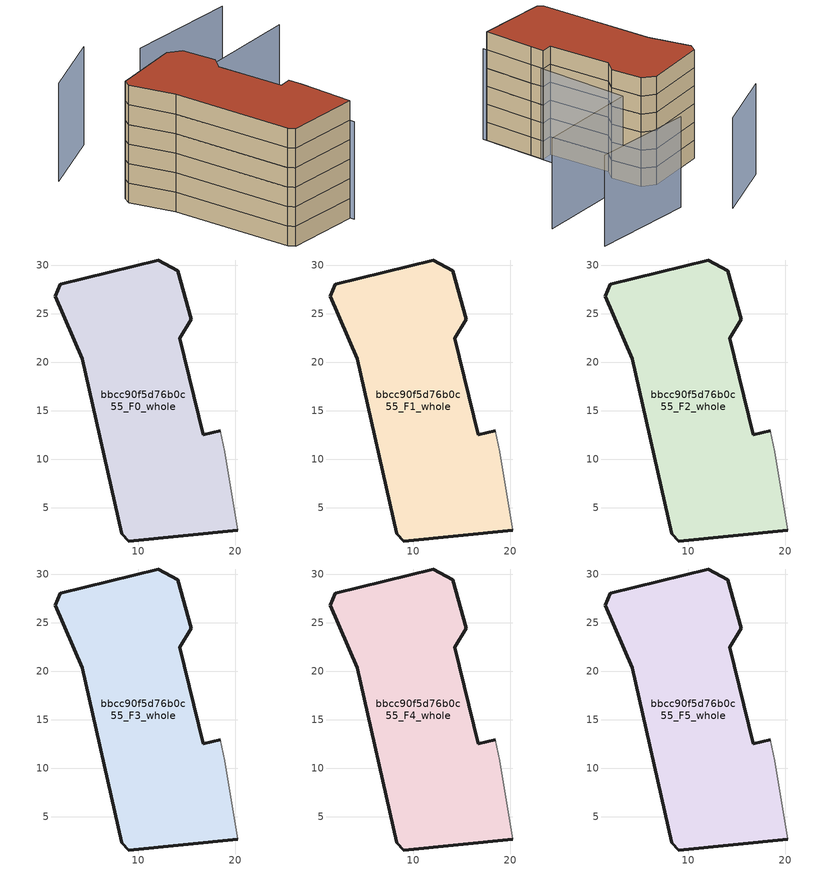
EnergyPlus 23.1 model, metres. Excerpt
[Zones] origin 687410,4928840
bbcc90f5d76b0c55_F0_whole
 floor ground (EU_floor_Construction): 14.07,29.43 15.45,24.45 14.27,22.48 16.68,12.53 18.46,12.96 18.91,10.76 20.27,2.67 9.03,1.58 8.28,2.35 4.22,20.38 1.43,26.84 1.96,28.05 12.05,30.56 z0
 wall outside (EU_wall_Construction): 18.46,12.96 16.68,12.53 14.27,22.48 15.45,24.45 14.07,29.43 12.05,30.56 1.96,28.05 1.43,26.84 4.22,20.38 8.28,2.35 9.03,1.58 20.27,2.67 z0:3
 wall adiabatic (EU_wall_Construction): 20.27,2.67 18.91,10.76 18.46,12.96 z0:3
bbcc90f5d76b0c55_F1_whole
 floor to bbcc90f5d76b0c55_F0_whole (EU_floor_Construction): 14.07,29.43 15.45,24.45 14.27,22.48 16.68,12.53 18.46,12.96 18.91,10.76 20.27,2.67 9.03,1.58 8.28,2.35 4.22,20.38 1.43,26.84 1.96,28.05 12.05,30.56 z3
 wall outside (EU_wall_Construction): 18.46,12.96 16.68,12.53 14.27,22.48 15.45,24.45 14.07,29.43 12.05,30.56 1.96,28.05 1.43,26.84 4.22,20.38 8.28,2.35 9.03,1.58 20.27,2.67 z3:6
 wall adiabatic (EU_wall_Construction): 20.27,2.67 18.91,10.76 18.46,12.96 z3:6
bbcc90f5d76b0c55_F2_whole
 floor to bbcc90f5d76b0c55_F1_whole (EU_floor_Construction): 14.07,29.43 15.45,24.45 14.27,22.48 16.68,12.53 18.46,12.96 18.91,10.76 20.27,2.67 9.03,1.58 8.28,2.35 4.22,20.38 1.43,26.84 1.96,28.05 12.05,30.56 z6
 wall outside (EU_wall_Construction): 18.46,12.96 16.68,12.53 14.27,22.48 15.45,24.45 14.07,29.43 12.05,30.56 1.96,28.05 1.43,26.84 4.22,20.38 8.28,2.35 9.03,1.58 20.27,2.67 z6:9
 wall adiabatic (EU_wall_Construction): 20.27,2.67 18.91,10.76 18.46,12.96 z6:9
bbcc90f5d76b0c55_F3_whole
 floor to bbcc90f5d76b0c55_F2_whole (EU_floor_Construction): 14.07,29.43 15.45,24.45 14.27,22.48 16.68,12.53 18.46,12.96 18.91,10.76 20.27,2.67 9.03,1.58 8.28,2.35 4.22,20.38 1.43,26.84 1.96,28.05 12.05,30.56 z9
 wall outside (EU_wall_Construction): 18.46,12.96 16.68,12.53 14.27,22.48 15.45,24.45 14.07,29.43 12.05,30.56 1.96,28.05 1.43,26.84 4.22,20.38 8.28,2.35 9.03,1.58 20.27,2.67 z9:12
 wall adiabatic (EU_wall_Construction): 20.27,2.67 18.91,10.76 18.46,12.96 z9:12
bbcc90f5d76b0c55_F4_whole
 floor to bbcc90f5d76b0c55_F3_whole (EU_floor_Construction): 14.07,29.43 15.45,24.45 14.27,22.48 16.68,12.53 18.46,12.96 18.91,10.76 20.27,2.67 9.03,1.58 8.28,2.35 4.22,20.38 1.43,26.84 1.96,28.05 12.05,30.56 z12
 wall outside (EU_wall_Construction): 18.46,12.96 16.68,12.53 14.27,22.48 15.45,24.45 14.07,29.43 12.05,30.56 1.96,28.05 1.43,26.84 4.22,20.38 8.28,2.35 9.03,1.58 20.27,2.67 z12:15
 wall adiabatic (EU_wall_Construction): 20.27,2.67 18.91,10.76 18.46,12.96 z12:15
bbcc90f5d76b0c55_F5_whole
 floor to bbcc90f5d76b0c55_F4_whole (EU_floor_Construction): 14.07,29.43 15.45,24.45 14.27,22.48 16.68,12.53 18.46,12.96 18.91,10.76 20.27,2.67 9.03,1.58 8.28,2.35 4.22,20.38 1.43,26.84 1.96,28.05 12.05,30.56 z15
 wall outside (EU_wall_Construction): 18.46,12.96 16.68,12.53 14.27,22.48 15.45,24.45 14.07,29.43 12.05,30.56 1.96,28.05 1.43,26.84 4.22,20.38 8.28,2.35 9.03,1.58 20.27,2.67 z15:18
 wall adiabatic (EU_wall_Construction): 20.27,2.67 18.91,10.76 18.46,12.96 z15:18
 roof outside (EU_roof_Construction): 20.27,2.67 18.91,10.76 18.46,12.96 16.68,12.53 14.27,22.48 15.45,24.45 14.07,29.43 12.05,30.56 1.96,28.05 1.43,26.84 4.22,20.38 8.28,2.35 9.03,1.58 z18
shading: 20.39,1.97 16.09,27.57 / 16.09,27.57 33.2,30.44 / 31.47,39.99 14.5,38.33 / 9.12,43.93 -1.02,38.17 z0:15
[Building]
EU S2 Campaign: North Axis=0; Terrain=City; Solar Distribution=FullExterior
[Site:Location]
Bologna: Latitude=44.5; Longitude=11.25; Time Zone=1; Elevation=37
[SizingPeriod:WeatherFileDays]
AnnualSizingPeriod: Begin Month=1; Begin Day of Month=1; End Month=12; End Day of Month=31; Day of Week for Start Day=Monday; Use Weather File Daylight Saving Period=No; Use Weather File Rain and Snow Indicators=No
[MATERIAL]
EU_InternalMass_Material: Roughness=MediumRough; Thickness=0.1; Conductivity=1; Density=1800; Specific Heat=900; Thermal Absorptance=0.9; Solar Absorptance=0.7; Visible Absorptance=0.7
[MATERIAL:NOMASS] Roughness=MediumRough; Thermal Absorptance=0.9; Solar Absorptance=0.7; Visible Absorptance=0.7
Name | Thermal Resistance
EU_wall_NoMass | 0.905828
EU_roof_NoMass | 0.37593
EU_floor_NoMass | 0.67114
[CONSTRUCTION]
EU_wall_Construction: EU_wall_NoMass
EU_roof_Construction: EU_roof_NoMass
EU_floor_Construction: EU_floor_NoMass
EU_InternalMass_Construction: EU_InternalMass_Material
[ZONE] Type=1; Multiplier=1; Ceiling Height=autocalculate; Floor Area=autocalculate; Part of Total Floor Area=Yes
Name | Volume
bbcc90f5d76b0c55_F0_whole | 967.207
bbcc90f5d76b0c55_F1_whole; bbcc90f5d76b0c55_F2_whole; bbcc90f5d76b0c55_F3_whole; bbcc90f5d76b0c55_F4_whole; bbcc90f5d76b0c55_F5_whole | 967.205
[INTERNALMASS] Construction=EU_InternalMass_Construction; Surface Area=322.402
Name | Zone or ZoneList
bbcc90f5d76b0c55_F0_whole_EU_InternalMass | bbcc90f5d76b0c55_F0_whole
bbcc90f5d76b0c55_F1_whole_EU_InternalMass | bbcc90f5d76b0c55_F1_whole
bbcc90f5d76b0c55_F2_whole_EU_InternalMass | bbcc90f5d76b0c55_F2_whole
bbcc90f5d76b0c55_F3_whole_EU_InternalMass | bbcc90f5d76b0c55_F3_whole
bbcc90f5d76b0c55_F4_whole_EU_InternalMass | bbcc90f5d76b0c55_F4_whole
bbcc90f5d76b0c55_F5_whole_EU_InternalMass | bbcc90f5d76b0c55_F5_whole
[OTHEREQUIPMENT] Fuel Type=Electricity; Design Level Calculation Method=Watts/Area; Power per Zone Floor Area=1; Fraction Latent=0; Fraction Radiant=0; Fraction Lost=0; Carbon Dioxide Generation Rate=0; EndUse Subcategory=EU_Step8_InternalGains
Name | Zone or ZoneList or Space or SpaceList | Schedule
EU_Step8_InternalGain_bbcc90f5d76b0c55_F0_whole_f000 | bbcc90f5d76b0c55_F0_whole | EU_Step8_GainSchedule_bbcc90f5d76b0c55_F0_whole_f000
EU_Step8_InternalGain_bbcc90f5d76b0c55_F1_whole_f000 | bbcc90f5d76b0c55_F1_whole | EU_Step8_GainSchedule_bbcc90f5d76b0c55_F1_whole_f000
EU_Step8_InternalGain_bbcc90f5d76b0c55_F2_whole_f000 | bbcc90f5d76b0c55_F2_whole | EU_Step8_GainSchedule_bbcc90f5d76b0c55_F2_whole_f000
EU_Step8_InternalGain_bbcc90f5d76b0c55_F3_whole_f000 | bbcc90f5d76b0c55_F3_whole | EU_Step8_GainSchedule_bbcc90f5d76b0c55_F3_whole_f000
EU_Step8_InternalGain_bbcc90f5d76b0c55_F4_whole_f000 | bbcc90f5d76b0c55_F4_whole | EU_Step8_GainSchedule_bbcc90f5d76b0c55_F4_whole_f000
EU_Step8_InternalGain_bbcc90f5d76b0c55_F5_whole_f000 | bbcc90f5d76b0c55_F5_whole | EU_Step8_GainSchedule_bbcc90f5d76b0c55_F5_whole_f000
[ZONEVENTILATION:DESIGNFLOWRATE] Schedule=EU_AlwaysOn; Design Flow Rate Calculation Method=AirChanges/Hour; Air Changes per Hour=0.73129; Ventilation Type=Natural; Fan Pressure Rise=0; Fan Total Efficiency=1; Constant Term Coefficient=1; Temperature Term Coefficient=0; Velocity Term Coefficient=0; Velocity Squared Term Coefficient=0; Minimum Indoor Temperature=-100; Maximum Indoor Temperature=100; Delta Temperature=-100; Minimum Outdoor Temperature=-100; Maximum Outdoor Temperature=100; Maximum Wind Speed=40
Name | Zone or ZoneList or Space or SpaceList
EU_ConstantAir_bbcc90f5d76b0c55_F0_whole | bbcc90f5d76b0c55_F0_whole
EU_ConstantAir_bbcc90f5d76b0c55_F1_whole | bbcc90f5d76b0c55_F1_whole
EU_ConstantAir_bbcc90f5d76b0c55_F2_whole | bbcc90f5d76b0c55_F2_whole
EU_ConstantAir_bbcc90f5d76b0c55_F3_whole | bbcc90f5d76b0c55_F3_whole
EU_ConstantAir_bbcc90f5d76b0c55_F4_whole | bbcc90f5d76b0c55_F4_whole
EU_ConstantAir_bbcc90f5d76b0c55_F5_whole | bbcc90f5d76b0c55_F5_whole
[HVACTEMPLATE:THERMOSTAT] Constant Heating Setpoint=20; Constant Cooling Setpoint=50
EU_HeatOnly_bbcc90f5d76b0c55_F0_whole; EU_HeatOnly_bbcc90f5d76b0c55_F1_whole; EU_HeatOnly_bbcc90f5d76b0c55_F2_whole; EU_HeatOnly_bbcc90f5d76b0c55_F3_whole; EU_HeatOnly_bbcc90f5d76b0c55_F4_whole; EU_HeatOnly_bbcc90f5d76b0c55_F5_whole
[HVACTEMPLATE:ZONE:IDEALLOADSAIRSYSTEM] System Availability Schedule=EU_AlwaysOn; Maximum Heating Supply Air Temperature=50; Minimum Cooling Supply Air Temperature=13; Maximum Heating Supply Air Humidity Ratio=0.0156; Minimum Cooling Supply Air Humidity Ratio=0.0077; Heating Limit=NoLimit; Cooling Limit=NoLimit; Heating Availability Schedule=EU_AlwaysOn; Cooling Availability Schedule=EU_CoolingOff; Dehumidification Control Type=ConstantSensibleHeatRatio; Cooling Sensible Heat Ratio=0.7; Dehumidification Setpoint=60; Humidification Control Type=None; Humidification Setpoint=30; Outdoor Air Method=None; Outdoor Air Flow Rate per Person=0.00944; Outdoor Air Flow Rate per Zone Floor Area=0; Outdoor Air Flow Rate per Zone=0; Demand Controlled Ventilation Type=None; Outdoor Air Economizer Type=NoEconomizer; Heat Recovery Type=None; Sensible Heat Recovery Effectiveness=0.7; Latent Heat Recovery Effectiveness=0.65
Name | Template Thermostat
bbcc90f5d76b0c55_F0_whole | EU_HeatOnly_bbcc90f5d76b0c55_F0_whole
bbcc90f5d76b0c55_F1_whole | EU_HeatOnly_bbcc90f5d76b0c55_F1_whole
bbcc90f5d76b0c55_F2_whole | EU_HeatOnly_bbcc90f5d76b0c55_F2_whole
bbcc90f5d76b0c55_F3_whole | EU_HeatOnly_bbcc90f5d76b0c55_F3_whole
bbcc90f5d76b0c55_F4_whole | EU_HeatOnly_bbcc90f5d76b0c55_F4_whole
bbcc90f5d76b0c55_F5_whole | EU_HeatOnly_bbcc90f5d76b0c55_F5_whole
[SIZING:ZONE] Zone Cooling Design Supply Air Temperature Input Method=SupplyAirTemperature; Zone Cooling Design Supply Air Temperature=13; Zone Heating Design Supply Air Temperature Input Method=SupplyAirTemperature; Zone Heating Design Supply Air Temperature=50; Zone Cooling Design Supply Air Humidity Ratio=0.008; Zone Heating Design Supply Air Humidity Ratio=0.008; Cooling Design Air Flow Method=DesignDay; Cooling Design Air Flow Rate=0; Cooling Minimum Air Flow per Zone Floor Area=0.000762; Cooling Minimum Air Flow=0; Cooling Minimum Air Flow Fraction=0.2; Heating Design Air Flow Method=DesignDay; Heating Design Air Flow Rate=0; Heating Maximum Air Flow per Zone Floor Area=0.002032; Heating Maximum Air Flow=0.141576; Heating Maximum Air Flow Fraction=0.3; Account for Dedicated Outdoor Air System=No; Dedicated Outdoor Air System Control Strategy=NeutralSupplyAir; Dedicated Outdoor Air Low Setpoint Temperature for Design=autosize; Dedicated Outdoor Air High Setpoint Temperature for Design=autosize; Zone Load Sizing Method=Sensible Load Only No Latent Load; Zone Latent Cooling Design Supply Air Humidity Ratio Input Method=HumidityRatioDifference; Zone Cooling Design Supply Air Humidity Ratio Difference=0.005; Zone Latent Heating Design Supply Air Humidity Ratio Input Method=HumidityRatioDifference; Zone Humidification Design Supply Air Humidity Ratio Difference=0.005
bbcc90f5d76b0c55_F0_whole; bbcc90f5d76b0c55_F1_whole; bbcc90f5d76b0c55_F2_whole; bbcc90f5d76b0c55_F3_whole; bbcc90f5d76b0c55_F4_whole; bbcc90f5d76b0c55_F5_whole
[SCHEDULE:CONSTANT]
Name | Hourly Value
EU_AlwaysOn | 1
EU_CoolingOff | 0
[SCHEDULE:FILE] Column Number=1; Rows to Skip at Top=0; Number of Hours of Data=8760; Column Separator=Comma; Interpolate to Timestep=No; Minutes per Item=60; Adjust Schedule for Daylight Savings=Yes
Name | File
EU_Step8_GainSchedule_bbcc90f5d76b0c55_F0_whole_f000 | ../../schedules/bbcc90f5d76b0c55/bbcc90f5d76b0c55_F0_whole_f000_gain.csv
EU_Step8_GainSchedule_bbcc90f5d76b0c55_F1_whole_f000 | ../../schedules/bbcc90f5d76b0c55/bbcc90f5d76b0c55_F1_whole_f000_gain.csv
EU_Step8_GainSchedule_bbcc90f5d76b0c55_F2_whole_f000 | ../../schedules/bbcc90f5d76b0c55/bbcc90f5d76b0c55_F2_whole_f000_gain.csv
EU_Step8_GainSchedule_bbcc90f5d76b0c55_F3_whole_f000 | ../../schedules/bbcc90f5d76b0c55/bbcc90f5d76b0c55_F3_whole_f000_gain.csv
EU_Step8_GainSchedule_bbcc90f5d76b0c55_F4_whole_f000 | ../../schedules/bbcc90f5d76b0c55/bbcc90f5d76b0c55_F4_whole_f000_gain.csv
EU_Step8_GainSchedule_bbcc90f5d76b0c55_F5_whole_f000 | ../../schedules/bbcc90f5d76b0c55/bbcc90f5d76b0c55_F5_whole_f000_gain.csv
